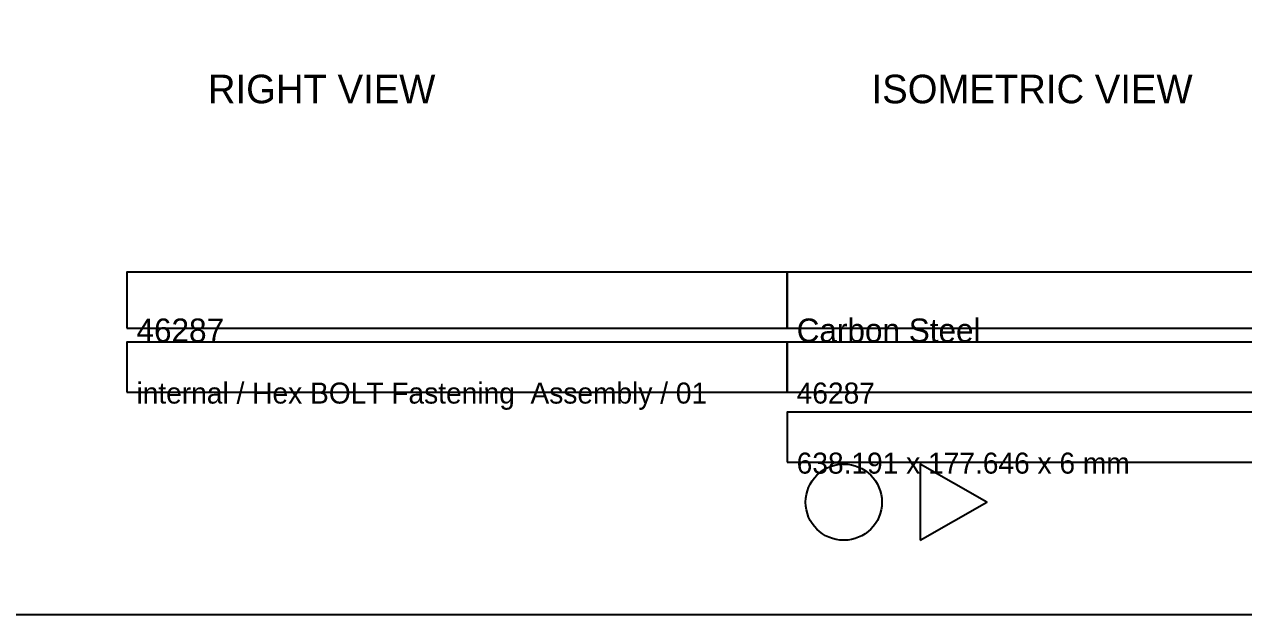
# Model space of a CAD drawing. Header units: millimetres. Extents: x 1 to 292, y 4 to 209.
# Drawn here: x 98.2 to 226, y 5 to 66.9 of the extents above; entities that cross this region are included whole.
import ezdxf

# ---------------------------------------------------------------- set-up
doc = ezdxf.new("R2010")
doc.units = ezdxf.units.MM
for name, color, linetype in [('BORDER', 7, 'Continuous'), ('TEXT', 7, 'Continuous'), ('TITLE_BLOCK', 7, 'Continuous')]:
    doc.layers.add(name, color=color, linetype=linetype)

msp = doc.modelspace()

# ---------------------------------------------------------------- linework, layer by layer
at = {"layer": 'BORDER'}
msp.add_lwpolyline([(5, 5), (292, 5), (292, 205), (5, 205), (5, 5)], dxfattribs=at)
at = {"layer": 'TITLE_BLOCK'}
for points in [[(108.999, 35.07), (178.2, 35.07), (178.2, 40.95), (108.999, 40.95), (108.999, 35.07)], [(178.2, 35.07), (237.6, 35.07), (237.6, 40.95), (178.2, 40.95), (178.2, 35.07)], [(108.999, 28.35), (178.2, 28.35), (178.2, 33.6), (108.999, 33.6), (108.999, 28.35)], [(178.2, 28.35), (237.6, 28.35), (237.6, 33.6), (178.2, 33.6), (178.2, 28.35)], [(178.2, 21), (237.6, 21), (237.6, 26.25), (178.2, 26.25), (178.2, 21)], [(192.14, 12.8), (199.14, 16.8), (192.14, 20.8), (192.14, 12.8)]]:
    msp.add_lwpolyline(points, dxfattribs=at)
msp.add_circle((184.14, 16.8), 4, dxfattribs=at)

# ---------------------------------------------------------------- texts
at = {"layer": 'TEXT'}
for s, p in [('RIGHT VIEW', (117.483, 58.65)), ('ISOMETRIC VIEW', (187.048, 58.65))]:
    msp.add_text(s, height=3, dxfattribs=at).set_placement(p)
at = {"layer": 'TITLE_BLOCK', "attachment_point": 1}
for s, insert, char_height, width in [('46287', (109.999, 36.07), 2.4696, 67.201), ('Carbon Steel', (179.2, 36.07), 2.4696, 57.4), ('internal / Hex BOLT Fastening  Assembly / 01', (109.999, 29.35), 2.205, 67.201), ('46287', (179.2, 29.35), 2.205, 57.4), ('638.191 x 177.646 x 6 mm', (179.2, 22), 2.205, 57.4)]:
    msp.add_mtext(s, dxfattribs=dict(at, insert=insert, char_height=char_height, width=width))

doc.saveas('drawing.dxf')
